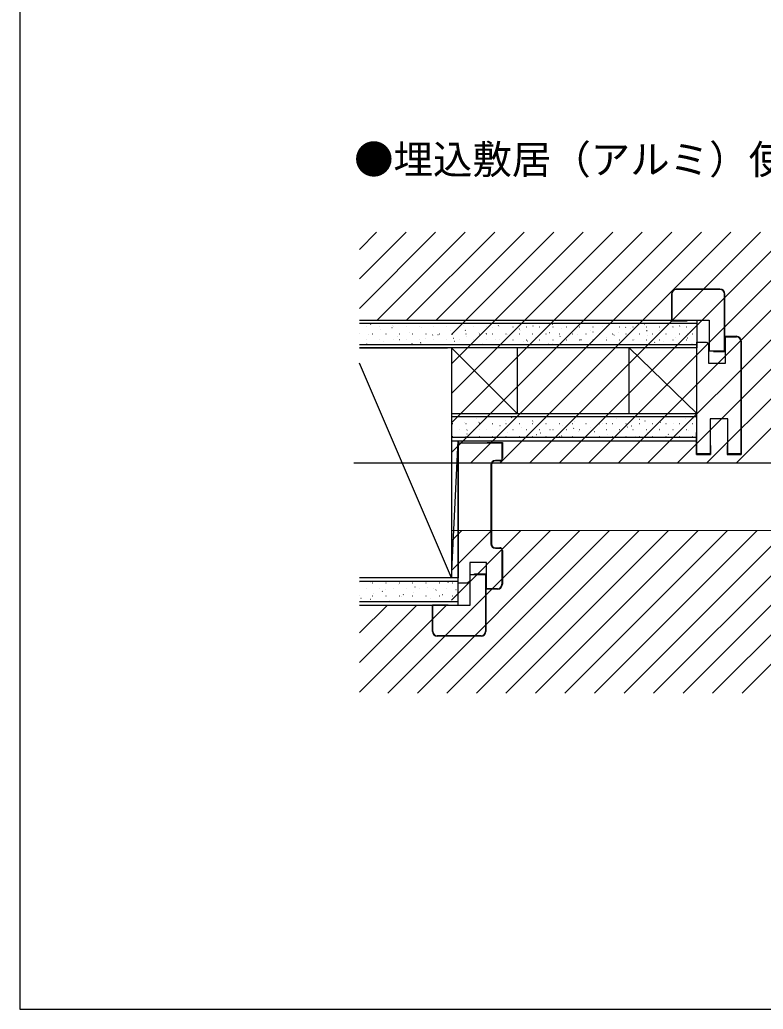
# Model space of a CAD drawing. Units: millimetres, scale not verified. Extents: x -525 to 525, y -783 to 779.
# Drawn here: x -525 to -355.4, y -783.4 to -557.6 of the extents above; entities that cross this region are included whole.
import ezdxf
from ezdxf.enums import TextEntityAlignment as Align

# ---------------------------------------------------------------- set-up
doc = ezdxf.new("R2010")
doc.units = ezdxf.units.MM
doc.header["$LTSCALE"] = 4
for name, color, linetype in [('0-2_USER1', 3, 'Continuous'), ('0-4_YKK_11E', 7, 'Continuous'), ('0-5_YKK_12', 2, 'Continuous'), ('0-9_YKK_ZWAK', 7, 'Continuous'), ('0-A_YSS_K', 3, 'Continuous')]:
    doc.layers.add(name, color=color, linetype=linetype)
doc.layers.add('0-6_YKK_13', color=4, linetype='Continuous', lineweight=18)
doc.styles.add('ＭＳ ゴシック', font='')
doc.styles.get('ＭＳ ゴシック').set_extended_font_data('MS Gothic')

msp = doc.modelspace()

# ---------------------------------------------------------------- linework, layer by layer
at = {"layer": '0-4_YKK_11E'}
for p, q in [((-365.267, -619.073), (-375.267, -619.073)), ((-365.267, -619.173), (-375.267, -619.173)), ((-364.267, -633.173), (-364.267, -620.173)), ((-370.517, -632.073), (-370.617, -632.073)), ((-370.617, -651.773), (-370.617, -656.773)), ((-367.417, -656.773), (-367.417, -654.773)), ((-370.617, -656.773), (-367.417, -656.773)), ((-367.417, -656.773), (-370.617, -656.773)), ((-417.517, -659.173), (-417.517, -677.173)), ((-417.417, -659.173), (-417.417, -677.173)), ((-415.517, -658.273), (-416.517, -658.273)), ((-416.517, -678.073), (-415.517, -678.073)), ((-414.917, -678.673), (-414.917, -686.423)), ((-418.767, -684.172), (-418.767, -697.172)), ((-419.767, -698.172), (-429.767, -698.172)), ((-419.767, -698.272), (-429.767, -698.272))]:
    msp.add_line(p, q, dxfattribs=at)
for points in [[(-376.367, -620.173), (-376.367, -626.273), (-372.767, -626.273), (-372.767, -626.173)], [(-376.267, -620.173), (-376.267, -626.173), (-367.767, -626.173), (-367.767, -633.173), (-364.267, -633.173)], [(-366.767, -633.173), (-366.767, -633.273), (-364.167, -633.273), (-364.167, -620.173)], [(-360.517, -630.923), (-360.517, -656.673), (-363.517, -656.673), (-363.517, -648.673), (-367.517, -648.673), (-367.517, -656.673), (-370.517, -656.673), (-370.517, -631.173), (-368.367, -631.173), (-367.867, -631.673), (-367.867, -635.923), (-364.017, -635.923), (-364.017, -629.923), (-361.517, -629.923)], [(-364.017, -633.323), (-364.117, -633.323), (-364.117, -629.823), (-361.517, -629.823)], [(-363.517, -654.773), (-363.617, -654.773), (-363.617, -656.773), (-360.417, -656.773), (-360.417, -630.923), (-360.417, -656.773)], [(-370.617, -656.773), (-370.617, -651.773), (-370.517, -651.773), (-370.617, -651.773)], [(-425.017, -686.173), (-425.017, -654.173), (-418.517, -654.173), (-415.017, -654.173), (-415.017, -658.173), (-416.517, -658.173)], [(-418.417, -654.173), (-418.417, -654.073), (-414.917, -654.073), (-414.917, -657.673)], [(-367.517, -654.773), (-367.417, -654.773), (-367.417, -656.773)], [(-416.517, -678.173), (-415.017, -678.173), (-415.017, -686.423)], [(-416.017, -687.423), (-418.517, -687.423), (-418.517, -683.923), (-418.517, -681.423), (-422.367, -681.423), (-422.367, -685.673), (-422.867, -686.173), (-425.017, -686.173)], [(-430.767, -697.172), (-430.767, -691.172), (-422.267, -691.172), (-422.267, -684.172), (-418.767, -684.172)], [(-421.267, -684.172), (-421.267, -684.072), (-418.667, -684.072), (-418.667, -697.172)], [(-416.017, -687.523), (-418.617, -687.523), (-418.617, -684.023), (-418.517, -684.023)], [(-430.867, -697.172), (-430.867, -691.072), (-427.267, -691.072), (-427.267, -691.172)]]:
    msp.add_lwpolyline(points, dxfattribs=at)
for centre, radius, start, end in [((-375.267, -620.173), 1.1, 90, 180), ((-375.267, -620.173), 1, 90, 180), ((-365.267, -620.173), 1.1, 360, 90), ((-365.267, -620.173), 1, 0, 90), ((-361.517, -630.923), 1.1, 0, 90), ((-361.517, -630.923), 1, 0, 90), ((-416.517, -659.173), 1, 90, 180), ((-416.517, -659.173), 0.9, 90, 180), ((-415.517, -657.673), 0.6, 270, 0), ((-416.517, -677.173), 1, 180, 270), ((-416.517, -677.173), 0.9, 180, 270), ((-415.517, -678.673), 0.6, 0, 90), ((-416.017, -686.423), 1.1, 270, 360), ((-416.017, -686.423), 1, 270, 0), ((-429.767, -697.172), 1.1, 180, 270), ((-429.767, -697.172), 1, 180, 270), ((-419.767, -697.172), 1.1, 270, 0), ((-419.767, -697.172), 1, 270, 0)]:
    msp.add_arc(centre, radius, start, end, dxfattribs=at)
at = {"layer": '0-5_YKK_12'}
msp.add_line((-448.767, -658.673), (-187.767, -658.673), dxfattribs=at)
at = {"layer": '0-6_YKK_13'}
for p, q in [((-447.517, -609.981), (-443.609, -606.073)), ((-447.517, -616.716), (-436.874, -606.073)), ((-447.517, -623.451), (-430.139, -606.073)), ((-443.504, -626.173), (-423.404, -606.073)), ((-436.769, -626.173), (-416.669, -606.073)), ((-430.033, -626.173), (-409.933, -606.073)), ((-426.517, -629.392), (-403.198, -606.073)), ((-426.517, -636.127), (-396.463, -606.073)), ((-426.517, -642.862), (-389.728, -606.073)), ((-426.517, -649.598), (-382.993, -606.073)), ((-426.517, -656.333), (-376.257, -606.073)), ((-422.122, -658.673), (-369.522, -606.073)), ((-415.387, -658.673), (-362.787, -606.073)), ((-408.652, -658.673), (-356.052, -606.073)), ((-401.917, -658.673), (-349.317, -606.073)), ((-395.181, -658.673), (-342.581, -606.073)), ((-388.446, -658.673), (-335.846, -606.073)), ((-381.711, -658.673), (-329.111, -606.073)), ((-374.976, -658.673), (-322.376, -606.073)), ((-368.241, -658.673), (-315.641, -606.073)), ((-361.505, -658.673), (-308.905, -606.073)), ((-210.017, -658.673), (-426.517, -658.673)), ((-441.046, -711.273), (-403.946, -674.172)), ((-434.311, -711.273), (-397.21, -674.172)), ((-427.576, -711.273), (-390.475, -674.172)), ((-210.017, -674.172), (-426.517, -674.172)), ((-426.517, -676.538), (-424.151, -674.172)), ((-426.517, -683.273), (-417.416, -674.172)), ((-426.517, -690.009), (-410.681, -674.172)), ((-420.841, -711.273), (-383.74, -674.172)), ((-414.105, -711.273), (-377.005, -674.172)), ((-407.37, -711.273), (-370.27, -674.172)), ((-400.635, -711.273), (-363.534, -674.172)), ((-393.9, -711.273), (-356.799, -674.172)), ((-387.165, -711.273), (-350.064, -674.172)), ((-380.429, -711.273), (-343.329, -674.172)), ((-373.694, -711.273), (-336.594, -674.172)), ((-366.959, -711.273), (-329.859, -674.172)), ((-360.224, -711.273), (-323.123, -674.172)), ((-447.517, -697.538), (-441.152, -691.173)), ((-447.517, -704.273), (-434.417, -691.173)), ((-447.517, -711.009), (-427.681, -691.173))]:
    msp.add_line(p, q, dxfattribs=at)
at = {"layer": '0-9_YKK_ZWAK'}
msp.add_line((-525, 746.6), (-525, -783.4), dxfattribs=at)
msp.add_lwpolyline([(-525, -783.4), (525, -783.4), (525, 746.6)], dxfattribs=at)
at = {"layer": '0-A_YSS_K'}
for p, q in [((-370.517, -626.923), (-447.517, -626.923)), ((-445.93, -627.668), (-445.88, -627.668)), ((-444.967, -627.109), (-444.884, -627.053)), ((-442.89, -627.668), (-442.84, -627.668)), ((-439.874, -627.369), (-439.864, -627.365)), ((-439.85, -627.668), (-439.8, -627.668)), ((-436.81, -627.668), (-436.76, -627.668)), ((-433.77, -627.668), (-433.72, -627.668)), ((-430.73, -627.668), (-430.68, -627.668)), ((-427.69, -627.668), (-427.64, -627.668)), ((-424.65, -627.668), (-424.6, -627.668)), ((-423.735, -627.336), (-423.726, -627.332)), ((-421.61, -627.668), (-421.56, -627.668)), ((-418.57, -627.668), (-418.52, -627.668)), ((-415.884, -627.448), (-415.801, -627.393)), ((-415.53, -627.668), (-415.48, -627.668)), ((-412.49, -627.668), (-412.44, -627.668)), ((-409.45, -627.668), (-409.4, -627.668)), ((-407.926, -627.419), (-407.917, -627.416)), ((-406.41, -627.668), (-406.36, -627.668)), ((-403.589, -627.146), (-403.506, -627.091)), ((-403.37, -627.668), (-403.32, -627.668)), ((-400.33, -627.668), (-400.28, -627.668)), ((-398.674, -626.984), (-398.665, -626.98)), ((-397.29, -627.668), (-397.24, -627.668)), ((-394.25, -627.668), (-394.2, -627.668)), ((-392.165, -627.52), (-392.155, -627.516)), ((-391.21, -627.668), (-391.16, -627.668)), ((-388.17, -627.668), (-388.12, -627.668)), ((-386.801, -627.787), (-386.717, -627.732)), ((-385.13, -627.668), (-385.08, -627.668)), ((-382.535, -626.951), (-382.526, -626.947)), ((-382.09, -627.668), (-382.04, -627.668)), ((-379.05, -627.668), (-379, -627.668)), ((-376.026, -627.487), (-376.017, -627.483)), ((-376.01, -627.668), (-375.96, -627.668)), ((-374.506, -627.485), (-374.423, -627.43)), ((-372.97, -627.668), (-372.92, -627.668)), ((-447.517, -629.283), (-447.495, -629.283)), ((-445.407, -629.328), (-445.398, -629.325)), ((-444.505, -629.283), (-444.455, -629.283)), ((-442.617, -628.34), (-442.607, -628.337)), ((-441.465, -629.283), (-441.415, -629.283)), ((-440.165, -627.848), (-440.081, -627.792)), ((-438.898, -629.864), (-438.888, -629.861)), ((-438.425, -629.283), (-438.375, -629.283)), ((-436.108, -628.876), (-436.098, -628.873)), ((-435.385, -629.283), (-435.335, -629.283)), ((-433.365, -627.905), (-433.355, -627.901)), ((-432.345, -629.283), (-432.295, -629.283)), ((-430.868, -629.53), (-430.784, -629.475)), ((-429.598, -629.412), (-429.589, -629.408)), ((-429.305, -629.283), (-429.255, -629.283)), ((-426.855, -628.44), (-426.846, -628.437)), ((-426.265, -629.283), (-426.215, -629.283)), ((-423.376, -628.489), (-423.293, -628.434)), ((-423.225, -629.283), (-423.175, -629.283)), ((-423.089, -629.948), (-423.08, -629.944)), ((-420.346, -628.976), (-420.337, -628.973)), ((-420.185, -629.283), (-420.135, -629.283)), ((-418.573, -629.228), (-418.49, -629.173)), ((-417.226, -627.871), (-417.216, -627.868)), ((-417.145, -629.283), (-417.095, -629.283)), ((-414.105, -629.283), (-414.055, -629.283)), ((-413.837, -629.512), (-413.827, -629.509)), ((-411.081, -628.187), (-410.998, -628.132)), ((-411.065, -629.283), (-411.015, -629.283)), ((-410.717, -628.407), (-410.707, -628.404)), ((-408.025, -629.283), (-407.975, -629.283)), ((-404.985, -629.283), (-404.935, -629.283)), ((-404.207, -628.943), (-404.198, -628.94)), ((-401.945, -629.283), (-401.895, -629.283)), ((-401.785, -629.869), (-401.701, -629.814)), ((-401.417, -627.955), (-401.408, -627.952)), ((-398.905, -629.283), (-398.855, -629.283)), ((-397.698, -629.479), (-397.689, -629.476)), ((-395.865, -629.283), (-395.815, -629.283)), ((-394.908, -628.491), (-394.898, -628.488)), ((-394.293, -628.828), (-394.209, -628.773)), ((-392.825, -629.283), (-392.775, -629.283)), ((-391.189, -630.015), (-391.179, -630.012)), ((-389.785, -629.283), (-389.735, -629.283)), ((-389.49, -629.567), (-389.407, -629.512)), ((-388.399, -629.027), (-388.389, -629.024)), ((-386.745, -629.283), (-386.695, -629.283)), ((-385.656, -628.056), (-385.646, -628.052)), ((-383.705, -629.283), (-383.655, -629.283)), ((-381.998, -628.526), (-381.915, -628.471)), ((-381.889, -629.563), (-381.88, -629.56)), ((-380.665, -629.283), (-380.615, -629.283)), ((-379.146, -628.592), (-379.137, -628.588)), ((-377.625, -629.283), (-377.575, -629.283)), ((-374.585, -629.283), (-374.535, -629.283)), ((-372.637, -629.127), (-372.628, -629.124)), ((-371.545, -629.283), (-371.495, -629.283)), ((-447.517, -631.673), (-370.517, -631.673)), ((-445.93, -630.658), (-445.88, -630.658)), ((-445.852, -631.612), (-445.768, -631.557)), ((-442.89, -630.658), (-442.84, -630.658)), ((-442.018, -630.969), (-442.009, -630.966)), ((-439.85, -630.658), (-439.8, -630.658)), ((-438.36, -630.571), (-438.276, -630.516)), ((-436.81, -630.658), (-436.76, -630.658)), ((-435.509, -631.505), (-435.499, -631.501)), ((-433.77, -630.658), (-433.72, -630.658)), ((-433.557, -631.31), (-433.474, -631.255)), ((-432.389, -630.4), (-432.379, -630.397)), ((-430.73, -630.658), (-430.68, -630.658)), ((-427.69, -630.658), (-427.64, -630.658)), ((-426.065, -630.269), (-425.982, -630.214)), ((-425.879, -630.936), (-425.87, -630.932)), ((-424.65, -630.658), (-424.6, -630.658)), ((-421.61, -630.658), (-421.56, -630.658)), ((-419.37, -631.472), (-419.361, -631.468)), ((-418.57, -630.658), (-418.52, -630.658)), ((-416.58, -630.484), (-416.57, -630.48)), ((-415.53, -630.658), (-415.48, -630.658)), ((-412.49, -630.658), (-412.44, -630.658)), ((-410.071, -631.02), (-410.061, -631.016)), ((-409.45, -630.658), (-409.4, -630.658)), ((-409.276, -630.91), (-409.193, -630.855)), ((-407.328, -630.048), (-407.318, -630.045)), ((-406.41, -630.658), (-406.36, -630.658)), ((-404.474, -631.649), (-404.39, -631.594)), ((-403.561, -631.555), (-403.552, -631.552)), ((-403.37, -630.658), (-403.32, -630.658)), ((-400.818, -630.584), (-400.809, -630.581)), ((-400.33, -630.658), (-400.28, -630.658)), ((-397.29, -630.658), (-397.24, -630.658)), ((-396.982, -630.608), (-396.898, -630.553)), ((-394.309, -631.12), (-394.3, -631.117)), ((-394.25, -630.658), (-394.2, -630.658)), ((-391.21, -630.658), (-391.16, -630.658)), ((-388.17, -630.658), (-388.12, -630.658)), ((-387.8, -631.656), (-387.79, -631.653)), ((-385.13, -630.658), (-385.08, -630.658)), ((-384.68, -630.551), (-384.67, -630.548)), ((-382.09, -630.658), (-382.04, -630.658)), ((-380.193, -631.249), (-380.11, -631.194)), ((-379.05, -630.658), (-379, -630.658)), ((-378.17, -631.087), (-378.161, -631.084)), ((-376.01, -630.658), (-375.96, -630.658)), ((-375.38, -630.099), (-375.371, -630.095)), ((-372.97, -630.658), (-372.92, -630.658)), ((-372.701, -630.208), (-372.618, -630.153)), ((-371.661, -631.623), (-371.652, -631.619)), ((-370.517, -632.423), (-447.517, -632.423)), ((-447.517, -632.423), (-427.417, -632.423)), ((-411.517, -647.423), (-426.517, -632.423)), ((-426.517, -632.423), (-426.517, -684.923)), ((-411.517, -632.423), (-411.517, -647.423)), ((-370.517, -647.423), (-370.517, -632.423)), ((-426.517, -684.923), (-447.517, -635.923)), ((-426.517, -647.423), (-370.517, -647.423)), ((-370.517, -653.673), (-370.517, -647.423)), ((-370.517, -648.173), (-426.517, -648.173)), ((-426.265, -649.713), (-426.215, -649.713)), ((-423.582, -649.509), (-423.572, -649.506)), ((-423.225, -649.713), (-423.175, -649.713)), ((-420.792, -648.521), (-420.782, -648.517)), ((-420.306, -649.464), (-420.223, -649.409)), ((-420.185, -649.713), (-420.135, -649.713)), ((-417.145, -649.713), (-417.095, -649.713)), ((-417.073, -650.045), (-417.063, -650.041)), ((-415.504, -650.203), (-415.42, -650.148)), ((-414.282, -649.057), (-414.273, -649.053)), ((-414.105, -649.713), (-414.055, -649.713)), ((-412.814, -648.423), (-412.731, -648.368)), ((-411.065, -649.713), (-411.015, -649.713)), ((-408.025, -649.713), (-407.975, -649.713)), ((-408.012, -649.162), (-407.928, -649.107)), ((-407.773, -649.593), (-407.764, -649.589)), ((-405.03, -648.621), (-405.021, -648.618)), ((-404.985, -649.713), (-404.935, -649.713)), ((-401.945, -649.713), (-401.895, -649.713)), ((-401.264, -650.128), (-401.254, -650.125)), ((-398.905, -649.713), (-398.855, -649.713)), ((-398.521, -649.157), (-398.511, -649.154)), ((-395.865, -649.713), (-395.815, -649.713)), ((-392.825, -649.713), (-392.775, -649.713)), ((-392.012, -649.693), (-392.002, -649.69)), ((-391.223, -649.803), (-391.139, -649.748)), ((-389.785, -649.713), (-389.735, -649.713)), ((-388.891, -648.588), (-388.882, -648.585)), ((-386.745, -649.713), (-386.695, -649.713)), ((-385.502, -650.229), (-385.493, -650.226)), ((-383.731, -648.762), (-383.647, -648.707)), ((-383.705, -649.713), (-383.655, -649.713)), ((-382.382, -649.124), (-382.373, -649.121)), ((-380.665, -649.713), (-380.615, -649.713)), ((-378.928, -649.501), (-378.845, -649.446)), ((-377.625, -649.713), (-377.575, -649.713)), ((-375.873, -649.66), (-375.863, -649.657)), ((-374.585, -649.713), (-374.535, -649.713)), ((-373.083, -648.672), (-373.073, -648.669)), ((-371.545, -649.713), (-371.495, -649.713)), ((-371.436, -648.46), (-371.353, -648.405)), ((-424.65, -651.088), (-424.6, -651.088)), ((-422.995, -651.244), (-422.912, -651.189)), ((-422.936, -652.121), (-422.926, -652.118)), ((-421.61, -651.088), (-421.56, -651.088)), ((-420.193, -651.15), (-420.183, -651.146)), ((-418.57, -651.088), (-418.52, -651.088)), ((-415.53, -651.088), (-415.48, -651.088)), ((-413.683, -651.686), (-413.674, -651.682)), ((-412.49, -651.088), (-412.44, -651.088)), ((-410.563, -650.581), (-410.554, -650.577)), ((-409.45, -651.088), (-409.4, -651.088)), ((-407.174, -652.221), (-407.165, -652.218)), ((-406.41, -651.088), (-406.36, -651.088)), ((-406.207, -651.885), (-406.123, -651.83)), ((-404.054, -651.117), (-404.045, -651.113)), ((-403.37, -651.088), (-403.32, -651.088)), ((-401.404, -652.624), (-401.321, -652.569)), ((-400.33, -651.088), (-400.28, -651.088)), ((-398.715, -650.844), (-398.631, -650.789)), ((-397.545, -651.652), (-397.535, -651.649)), ((-397.29, -651.088), (-397.24, -651.088)), ((-394.755, -650.664), (-394.745, -650.661)), ((-394.25, -651.088), (-394.2, -651.088)), ((-393.912, -651.583), (-393.829, -651.528)), ((-391.21, -651.088), (-391.16, -651.088)), ((-391.036, -652.188), (-391.026, -652.185)), ((-388.245, -651.2), (-388.236, -651.197)), ((-388.17, -651.088), (-388.12, -651.088)), ((-386.42, -650.542), (-386.337, -650.487)), ((-385.13, -651.088), (-385.08, -651.088)), ((-382.09, -651.088), (-382.04, -651.088)), ((-381.736, -651.736), (-381.727, -651.733)), ((-379.05, -651.088), (-379, -651.088)), ((-378.993, -650.765), (-378.984, -650.761)), ((-377.123, -652.224), (-377.04, -652.169)), ((-376.01, -651.088), (-375.96, -651.088)), ((-375.227, -652.272), (-375.217, -652.269)), ((-372.97, -651.088), (-372.92, -651.088)), ((-372.484, -651.301), (-372.474, -651.297)), ((-370.517, -652.923), (-426.517, -652.923)), ((-426.517, -653.673), (-370.517, -653.673)), ((-426.517, -684.923), (-425.017, -653.673)), ((-426.265, -652.703), (-426.215, -652.703)), ((-425.017, -653.673), (-425.017, -684.923)), ((-423.225, -652.703), (-423.175, -652.703)), ((-420.185, -652.703), (-420.135, -652.703)), ((-417.145, -652.703), (-417.095, -652.703)), ((-416.427, -652.657), (-416.417, -652.654)), ((-414.105, -652.703), (-414.055, -652.703)), ((-413.694, -652.923), (-413.615, -652.871)), ((-411.065, -652.703), (-411.015, -652.703)), ((-408.025, -652.703), (-407.975, -652.703)), ((-404.985, -652.703), (-404.935, -652.703)), ((-401.945, -652.703), (-401.895, -652.703)), ((-400.665, -652.757), (-400.656, -652.754)), ((-398.905, -652.703), (-398.855, -652.703)), ((-395.865, -652.703), (-395.815, -652.703)), ((-392.825, -652.703), (-392.775, -652.703)), ((-389.785, -652.703), (-389.735, -652.703)), ((-386.745, -652.703), (-386.695, -652.703)), ((-384.526, -652.724), (-384.517, -652.721)), ((-383.705, -652.703), (-383.655, -652.703)), ((-380.665, -652.703), (-380.615, -652.703)), ((-377.625, -652.703), (-377.575, -652.703)), ((-374.585, -652.703), (-374.535, -652.703)), ((-372.259, -652.923), (-372.237, -652.908)), ((-371.545, -652.703), (-371.495, -652.703)), ((-425.017, -684.923), (-447.517, -684.923)), ((-427.417, -684.923), (-447.517, -684.923)), ((-447.517, -685.673), (-425.017, -685.673)), ((-447.517, -686.093), (-447.495, -686.093)), ((-445.024, -686.011), (-445.014, -686.008)), ((-444.505, -686.093), (-444.455, -686.093)), ((-441.465, -686.093), (-441.415, -686.093)), ((-438.425, -686.093), (-438.375, -686.093)), ((-435.385, -686.093), (-435.335, -686.093)), ((-432.345, -686.093), (-432.295, -686.093)), ((-429.305, -686.093), (-429.255, -686.093)), ((-429.215, -686.095), (-429.206, -686.092)), ((-427.382, -685.989), (-427.298, -685.934)), ((-426.265, -686.093), (-426.215, -686.093)), ((-445.93, -687.468), (-445.88, -687.468)), ((-444.378, -688.624), (-444.368, -688.62)), ((-442.89, -687.468), (-442.84, -687.468)), ((-442.366, -688.071), (-442.282, -688.016)), ((-441.635, -687.652), (-441.625, -687.649)), ((-439.85, -687.468), (-439.8, -687.468)), ((-438.515, -686.547), (-438.505, -686.544)), ((-436.81, -687.468), (-436.76, -687.468)), ((-435.125, -688.188), (-435.116, -688.185)), ((-434.874, -687.03), (-434.79, -686.975)), ((-433.77, -687.468), (-433.72, -687.468)), ((-432.005, -687.083), (-431.996, -687.08)), ((-430.73, -687.468), (-430.68, -687.468)), ((-430.071, -687.769), (-429.988, -687.714)), ((-428.616, -688.724), (-428.607, -688.721)), ((-427.69, -687.468), (-427.64, -687.468)), ((-425.496, -687.619), (-425.487, -687.616)), ((-447.517, -689.083), (-447.495, -689.083)), ((-425.017, -690.423), (-447.517, -690.423)), ((-447.168, -689.612), (-447.159, -689.608)), ((-445.055, -689.851), (-444.971, -689.796)), ((-444.505, -689.083), (-444.455, -689.083)), ((-441.465, -689.083), (-441.415, -689.083)), ((-440.659, -690.148), (-440.649, -690.144)), ((-438.425, -689.083), (-438.375, -689.083)), ((-437.869, -689.159), (-437.859, -689.156)), ((-437.563, -688.81), (-437.479, -688.755)), ((-435.385, -689.083), (-435.335, -689.083)), ((-432.345, -689.083), (-432.295, -689.083)), ((-431.359, -689.695), (-431.35, -689.692)), ((-429.305, -689.083), (-429.255, -689.083)), ((-426.265, -689.083), (-426.215, -689.083))]:
    msp.add_line(p, q, dxfattribs=at)
for points in [[(-447.517, -626.173), (-370.517, -626.173), (-370.517, -632.423)], [(-386.017, -647.423), (-386.017, -632.423), (-370.517, -647.423)], [(-447.517, -691.173), (-425.017, -691.173), (-425.017, -684.923)]]:
    msp.add_lwpolyline(points, dxfattribs=at)

# ---------------------------------------------------------------- texts
at = {"layer": '0-2_USER1', "style": 'ＭＳ ゴシック'}
msp.add_text('●埋込敷居（アルミ）使用時の床貼込み寸法', height=6.598, dxfattribs=at).set_placement((-448.745, -594.741), align=Align.BOTTOM_LEFT)

doc.saveas('drawing.dxf')
